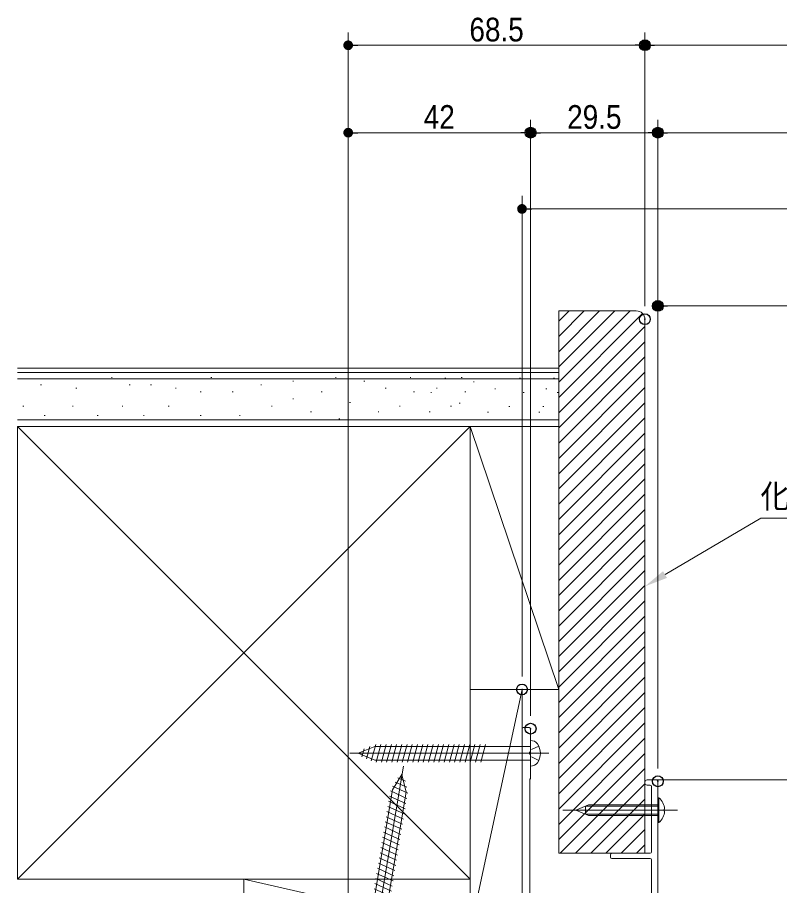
# Model space of a CAD drawing. Units: millimetres, scale not verified. Extents: x -909 to 909, y -457 to 457.
# Drawn here: x -273.9 to -97.2, y -76.3 to 125.1 of the extents above; entities that cross this region are included whole.
import ezdxf
from ezdxf.enums import TextEntityAlignment as Align

# ---------------------------------------------------------------- set-up
doc = ezdxf.new("R2010")
doc.units = ezdxf.units.MM
doc.header["$LTSCALE"] = 5
doc.header["$PDMODE"] = 32
doc.header["$PDSIZE"] = 2.5
for name, color, linetype, lineweight in [('0-1_3一般', 7, 'Continuous', 15), ('0-2_2寸法-1', 7, 'Continuous', 15), ('0-3_0', 7, 'Continuous', 25)]:
    doc.layers.add(name, color=color, linetype=linetype, lineweight=lineweight)
doc.layers.add('0-4_Defpoints', color=7, linetype='Continuous')
doc.styles.add('ＭＳ Ｐゴシック', font='')
doc.styles.get('ＭＳ Ｐゴシック').set_extended_font_data('MS PGothic')

# ---------------------------------------------------------------- blocks, each defined once
blk = doc.blocks.new('_Dot')
at = {"layer": '0-3_0'}
blk.add_line((-2.5, 0), (-5, 0), dxfattribs=at)
for points in [[(0, 0), (-2.5, 0), (-2.48, 0.31)], [(0, 0), (-2.48, -0.31), (-2.5, 0)], [(0, 0), (-2.48, 0.31), (-2.42, 0.62)], [(0, 0), (-2.42, -0.62), (-2.48, -0.31)], [(0, 0), (-2.42, 0.62), (-2.32, 0.92)], [(0, 0), (-2.32, -0.92), (-2.42, -0.62)], [(0, 0), (-2.32, 0.92), (-2.19, 1.2)], [(0, 0), (-2.19, -1.2), (-2.32, -0.92)], [(0, 0), (-2.19, 1.2), (-2.02, 1.47)], [(0, 0), (-2.02, -1.47), (-2.19, -1.2)], [(0, 0), (-2.02, 1.47), (-1.82, 1.71)], [(0, 0), (-1.82, -1.71), (-2.02, -1.47)], [(0, 0), (-1.82, 1.71), (-1.59, 1.93)], [(0, 0), (-1.59, -1.93), (-1.82, -1.71)], [(0, 0), (-1.59, 1.93), (-1.34, 2.11)], [(0, 0), (-1.34, -2.11), (-1.59, -1.93)], [(0, 0), (-1.34, 2.11), (-1.06, 2.26)], [(0, 0), (-1.06, -2.26), (-1.34, -2.11)], [(0, 0), (-1.06, 2.26), (-0.77, 2.38)], [(0, 0), (-0.77, -2.38), (-1.06, -2.26)], [(0, 0), (-0.77, 2.38), (-0.47, 2.46)], [(0, 0), (-0.47, -2.46), (-0.77, -2.38)], [(0, 0), (-0.47, 2.46), (-0.16, 2.5)], [(0, 0), (-0.16, -2.5), (-0.47, -2.46)], [(0, 0), (-0.16, 2.5), (0.16, 2.5)], [(0, 0), (0.16, -2.5), (-0.16, -2.5)], [(0, 0), (0.16, 2.5), (0.47, 2.46)], [(0, 0), (0.47, 2.46), (0.77, 2.38)], [(0, 0), (0.77, 2.38), (1.06, 2.26)], [(0, 0), (1.06, 2.26), (1.34, 2.11)], [(0, 0), (1.34, 2.11), (1.59, 1.93)], [(0, 0), (1.59, 1.93), (1.82, 1.71)], [(0, 0), (1.82, 1.71), (2.02, 1.47)], [(0, 0), (2.02, 1.47), (2.19, 1.2)], [(0, 0), (2.19, 1.2), (2.32, 0.92)], [(0, 0), (2.32, 0.92), (2.42, 0.62)], [(0, 0), (2.42, 0.62), (2.48, 0.31)], [(0, 0), (2.48, 0.31), (2.5, 0)], [(0, 0), (0.47, -2.46), (0.16, -2.5)], [(0, 0), (0.77, -2.38), (0.47, -2.46)], [(0, 0), (1.06, -2.26), (0.77, -2.38)], [(0, 0), (1.34, -2.11), (1.06, -2.26)], [(0, 0), (1.59, -1.93), (1.34, -2.11)], [(0, 0), (1.82, -1.71), (1.59, -1.93)], [(0, 0), (2.02, -1.47), (1.82, -1.71)], [(0, 0), (2.19, -1.2), (2.02, -1.47)], [(0, 0), (2.32, -0.92), (2.19, -1.2)], [(0, 0), (2.42, -0.62), (2.32, -0.92)], [(0, 0), (2.48, -0.31), (2.42, -0.62)], [(0, 0), (2.5, 0), (2.48, -0.31)]]:
    blk.add_solid(points, dxfattribs=at)
blk = doc.blocks.new('グループ-33')
at = {"layer": '0-1_3一般'}
for p, q in [((598.67, 273.06), (610.73, 285.12)), ((598.67, 255.39), (628.41, 285.12)), ((598.67, 237.71), (646.08, 285.12)), ((598.67, 220.03), (663.76, 285.12)), ((598.67, 202.35), (681.44, 285.12)), ((598.67, 184.68), (695.94, 281.95)), ((598.67, 167), (698.67, 267)), ((598.67, 149.32), (698.67, 249.32)), ((598.67, 131.64), (698.67, 231.64)), ((598.67, 113.96), (698.67, 213.96)), ((598.67, 96.29), (698.67, 196.29)), ((598.67, 78.61), (698.67, 178.61)), ((598.67, 60.93), (698.67, 160.93)), ((598.67, 43.25), (698.67, 143.25)), ((598.67, 25.58), (698.67, 125.58)), ((598.67, 7.9), (698.67, 107.9)), ((598.67, -9.78), (698.67, 90.22)), ((598.67, -27.46), (698.67, 72.54)), ((598.67, -45.13), (698.67, 54.87)), ((598.67, -62.81), (698.67, 37.19)), ((598.67, -80.49), (698.67, 19.51)), ((598.67, -98.17), (698.67, 1.83)), ((598.67, -115.84), (698.67, -15.84)), ((598.67, -133.52), (698.67, -33.52)), ((598.67, -151.2), (698.67, -51.2)), ((598.67, -168.88), (698.67, -68.88)), ((598.67, -186.56), (698.67, -86.56)), ((598.67, -204.23), (698.67, -104.23)), ((598.67, -221.91), (698.67, -121.91)), ((598.67, -239.59), (698.67, -139.59)), ((598.67, -257.27), (698.67, -157.27)), ((598.67, -274.94), (698.67, -174.94)), ((598.67, -292.62), (698.67, -192.62)), ((598.67, -310.3), (698.67, -210.3)), ((598.67, -327.98), (698.67, -227.98)), ((600.45, -343.88), (698.67, -245.65)), ((618.12, -343.88), (698.67, -263.33)), ((635.8, -343.88), (698.67, -281.01)), ((653.48, -343.88), (698.67, -298.69)), ((671.16, -343.88), (698.67, -316.37)), ((688.83, -343.88), (698.67, -334.04))]:
    blk.add_line(p, q, dxfattribs=at)
for points in [[(598.67, -343.88), (598.67, 285.12), (688.67, 285.12)], [(698.67, 275.12), (698.67, -343.88), (598.67, -343.88)]]:
    blk.add_lwpolyline(points, dxfattribs=at)
blk.add_arc((688.67, 275.12), 10, 0.00001, 89.99999, dxfattribs=at)
blk = doc.blocks.new('グループ-45')
at = {"layer": '0-1_3一般'}
for p, q in [((556.17, -199.38), (556.17, -471.38)), ((564.67, -197.88), (557.67, -197.88)), ((566.17, -225.28), (566.17, -199.38)), ((566.17, -256.38), (566.17, -230.47)), ((566.17, -257.88), (565.17, -257.88)), ((565.17, -434.88), (565.17, -258.61)), ((698.67, -261.38), (698.67, -262.38)), ((712.17, -258.88), (701.17, -258.88)), ((713.67, -458.88), (713.67, -260.38)), ((701.17, -264.88), (704.67, -264.88)), ((706.17, -266.38), (706.17, -342.38)), ((658.67, -345.38), (658.67, -348.38)), ((704.67, -343.88), (660.17, -343.88)), ((660.17, -349.88), (704.67, -349.88)), ((706.17, -351.38), (706.17, -424.88)), ((625.17, -428.88), (625.17, -434.88)), ((704.67, -426.38), (627.67, -426.38)), ((623.67, -436.38), (566.67, -436.38)), ((591.99, -443.44), (592.61, -442.82)), ((594.73, -442.82), (595.35, -443.44)), ((631.17, -471.38), (631.17, -435.38)), ((632.67, -433.88), (652.17, -433.88)), ((653.67, -435.38), (653.67, -458.88)), ((658.67, -457.38), (658.67, -435.38)), ((660.17, -433.88), (704.67, -433.88)), ((706.17, -435.38), (706.17, -457.38)), ((562.17, -465.38), (562.17, -446.38)), ((564.67, -443.88), (590.93, -443.88)), ((596.41, -443.88), (622.67, -443.88)), ((625.17, -446.38), (625.17, -465.38)), ((667.17, -458.88), (660.17, -458.88)), ((668.67, -461.38), (668.67, -460.38)), ((698.67, -460.38), (698.67, -461.38)), ((704.67, -458.88), (700.17, -458.88)), ((557.67, -472.88), (563.67, -472.88)), ((566.17, -470.38), (566.17, -469.38)), ((621.17, -469.38), (621.17, -470.38)), ((623.67, -472.88), (629.67, -472.88)), ((658.67, -463.88), (666.17, -463.88)), ((701.17, -463.88), (708.67, -463.88))]:
    blk.add_line(p, q, dxfattribs=at)
for centre, radius, start, end in [((557.67, -199.38), 1.5, 90, 180), ((564.67, -199.38), 1.5, 0, 90), ((566.17, -227.88), 1.5, 120, 240), ((564.67, -225.28), 1.5, 300, 0), ((564.67, -230.47), 1.5, 0, 60), ((566.67, -258.61), 1.5, 131.81031, 180), ((564.67, -256.38), 1.5, 311.81031, 0), ((701.17, -261.38), 2.5, 90, 180), ((712.17, -260.38), 1.5, 0, 90), ((701.17, -262.38), 2.5, 180, 270), ((704.67, -266.38), 1.5, 0, 90), ((660.17, -345.38), 1.5, 90, 180), ((660.17, -348.38), 1.5, 180, 270), ((704.67, -342.38), 1.5, 270, 0), ((704.67, -351.38), 1.5, 0, 90), ((627.67, -428.88), 2.5, 90, 180), ((704.67, -424.88), 1.5, 270, 0), ((566.67, -434.88), 1.5, 180, 270), ((593.67, -443.88), 1.5, 45, 135), ((623.67, -434.88), 1.5, 270, 0), ((632.67, -435.38), 1.5, 90, 180), ((652.17, -435.38), 1.5, 0, 90), ((660.17, -435.38), 1.5, 90, 180), ((704.67, -435.38), 1.5, 0, 90), ((564.67, -446.38), 2.5, 90, 180), ((590.93, -442.38), 1.5, 270, 315), ((596.41, -442.38), 1.5, 225, 270), ((622.67, -446.38), 2.5, 0, 90), ((658.67, -458.88), 5, 180, 270), ((660.17, -457.38), 1.5, 180, 270), ((666.17, -461.38), 2.5, 270, 0), ((667.17, -460.38), 1.5, 0, 90), ((700.17, -460.38), 1.5, 90, 180), ((701.17, -461.38), 2.5, 180, 270), ((704.67, -457.38), 1.5, 270, 0), ((708.67, -458.88), 5, 270, 0), ((557.67, -471.38), 1.5, 180, 270), ((564.67, -465.38), 2.5, 180, 270), ((563.67, -470.38), 2.5, 270, 0), ((564.67, -469.38), 1.5, 0, 90), ((622.67, -469.38), 1.5, 90, 180), ((623.67, -470.38), 2.5, 180, 270), ((622.67, -465.38), 2.5, 270, 0), ((629.67, -471.38), 1.5, 270, 0)]:
    blk.add_arc(centre, radius, start, end, dxfattribs=at)
blk = doc.blocks.new('グループ-53')
at = {"layer": '0-1_3一般'}
for p, q in [((366.27, -227.88), (385.57, -219.88)), ((379.89, -219.91), (376.05, -234.25)), ((386.53, -217.74), (381.5, -236.51)), ((566.17, -219.88), (385.57, -219.88)), ((392.59, -217.74), (387.15, -238.02)), ((398.65, -217.74), (393.21, -238.02)), ((404.7, -217.74), (399.27, -238.02)), ((410.76, -217.74), (405.32, -238.02)), ((416.81, -217.74), (411.38, -238.02)), ((422.87, -217.74), (417.44, -238.02)), ((428.93, -217.74), (423.49, -238.02)), ((434.98, -217.74), (429.55, -238.02)), ((441.04, -217.74), (435.61, -238.02)), ((447.1, -217.74), (441.66, -238.02)), ((453.15, -217.74), (447.72, -238.02)), ((459.21, -217.74), (453.77, -238.02)), ((465.27, -217.74), (459.83, -238.02)), ((471.32, -217.74), (465.89, -238.02)), ((477.38, -217.74), (471.94, -238.02)), ((483.43, -217.74), (478, -238.02)), ((489.49, -217.74), (484.06, -238.02)), ((495.55, -217.74), (490.11, -238.02)), ((501.6, -217.74), (496.17, -238.02)), ((507.66, -217.74), (502.23, -238.02)), ((513.72, -217.74), (508.28, -238.02)), ((566.17, -213.06), (566.17, -242.7)), ((575.5, -219.49), (567.23, -223.61)), ((587.23, -227.88), (356.52, -227.88)), ((366.27, -227.88), (385.57, -235.87)), ((366.27, -227.88), (385.57, -235.87)), ((373.08, -222.73), (370.6, -231.99)), ((566.17, -235.87), (385.57, -235.87)), ((575.5, -236.26), (567.23, -232.14))]:
    blk.add_line(p, q, dxfattribs=at)
for centre, radius, start, end in [((566.36, -222.41), 9.36, 35.70004, 91.16986), ((558.76, -227.88), 18.72, 324.29996, 35.70004), ((566.36, -233.34), 9.36, 268.83014, 324.29996)]:
    blk.add_arc(centre, radius, start, end, dxfattribs=at)
blk = doc.blocks.new('グループ-54')
at = {"layer": '0-1_3一般'}
for p, q in [((380.68, -470.56), (418.61, -242.99)), ((417.01, -252.61), (405.95, -270.33)), ((417.01, -252.61), (405.95, -270.33)), ((422.62, -267.36), (409.11, -261.21)), ((420.96, -260.17), (412.24, -256.2)), ((417.01, -252.61), (421.72, -272.96)), ((376.26, -448.47), (405.95, -270.33)), ((422.68, -280.24), (403.57, -271.54)), ((423.68, -274.26), (405.99, -266.22)), ((392.03, -451.1), (421.72, -272.96)), ((421.69, -286.21), (402.58, -277.52)), ((419.7, -298.16), (400.59, -289.47)), ((420.69, -292.19), (401.58, -283.49)), ((417.7, -310.11), (398.59, -301.41)), ((418.7, -304.13), (399.59, -295.44)), ((416.71, -316.08), (397.6, -307.39)), ((414.72, -328.03), (395.61, -319.34)), ((415.71, -322.06), (396.6, -313.36)), ((412.73, -339.98), (393.62, -331.28)), ((413.72, -334), (394.61, -325.31)), ((411.73, -345.95), (392.62, -337.26)), ((409.74, -357.9), (390.63, -349.21)), ((410.73, -351.93), (391.62, -343.23)), ((407.75, -369.85), (388.64, -361.15)), ((408.74, -363.87), (389.63, -355.18)), ((406.75, -375.82), (387.64, -367.13)), ((404.76, -387.77), (385.65, -379.08)), ((405.76, -381.8), (386.65, -373.1)), ((402.77, -399.72), (383.66, -391.02)), ((403.77, -393.74), (384.65, -385.05)), ((398.76, -452.23), (369.53, -447.35)), ((374.34, -457.61), (379.76, -450.14)), ((390.88, -460.37), (388.18, -451.54))]:
    blk.add_line(p, q, dxfattribs=at)
for centre, radius, start, end in [((378.73, -449.08), 9.36, 169.36782, 224.83764), ((389.5, -450.88), 9.36, 296.23772, 351.70754), ((385.36, -442.48), 18.72, 224.83764, 296.23772)]:
    blk.add_arc(centre, radius, start, end, dxfattribs=at)
blk = doc.blocks.new('グループ-55')
at = {"layer": '0-1_3一般'}
for p, q in [((713.67, -279.53), (713.67, -287.59)), ((714.96, -279.53), (713.67, -279.53)), ((714.96, -308.23), (714.96, -279.53)), ((633.29, -287.59), (618.42, -293.88)), ((713.67, -289.11), (629.69, -289.11)), ((629.69, -298.64), (629.69, -289.11)), ((633.29, -287.59), (713.67, -287.59)), ((713.67, -300.16), (713.67, -287.59)), ((603.42, -293.88), (736.42, -293.88)), ((633.29, -300.16), (618.42, -293.88)), ((713.67, -298.64), (629.69, -298.64)), ((633.29, -300.16), (713.67, -300.16)), ((713.67, -300.16), (713.67, -308.23)), ((721.38, -292.73), (721.03, -292.73)), ((714.96, -308.23), (713.67, -308.23))]:
    blk.add_line(p, q, dxfattribs=at)
blk.add_lwpolyline([(721.38, -295.02), (721.03, -295.02), (721.03, -292.73)], dxfattribs=at)
for start, end in [(3.417, 48.44706), (311.55294, 356.583)]:
    blk.add_arc((702.24, -293.88), 19.18, start, end, dxfattribs=at)
blk = doc.blocks.new('グループ-60')
at = {"layer": '0-1_3一般'}
blk.add_lwpolyline([(1135.6, 44.81), (833.2, 44.81), (721.94, -20.68)], dxfattribs=at)
blk.add_solid([(719.65, -16.8), (698.67, -34.38), (724.22, -24.56)], dxfattribs=at)
at = {"layer": '0-1_3一般', "style": 'ＭＳ Ｐゴシック', "width": 0.9}
blk.add_text('化粧額縁（現場調達）', height=27.53, dxfattribs=at).set_placement((832.69, 48.24), align=Align.BOTTOM_LEFT)

msp = doc.modelspace()

# ---------------------------------------------------------------- linework, layer by layer
at = {"layer": '0-1_3一般'}
for p, q in [((-148.252, 43.725), (-273.891, 43.725)), ((-148.391, 42.725), (-273.891, 42.725)), ((-148.391, 41.225), (-273.891, 41.225)), ((-252.077, 41.532), (-251.877, 41.532)), ((-229.001, 41.532), (-228.801, 41.532)), ((-210.045, 40.708), (-209.845, 40.708)), ((-200.155, 41.532), (-199.955, 41.532)), ((-193.562, 40.708), (-193.362, 40.708)), ((-182.848, 41.532), (-182.648, 41.532)), ((-174.757, 41.408), (-174.557, 41.408)), ((-170.961, 41.532), (-170.761, 41.532)), ((-168.163, 40.584), (-167.963, 40.584)), ((-157.449, 41.408), (-157.249, 41.408)), ((-149.562, 41.408), (-149.362, 41.408)), ((-268.492, 39.884), (-268.292, 39.884)), ((-260.319, 39.06), (-260.119, 39.06)), ((-247.957, 39.884), (-247.757, 39.884)), ((-243.012, 39.884), (-242.812, 39.884)), ((-237.242, 39.06), (-237.042, 39.06)), ((-217.463, 39.884), (-217.263, 39.884)), ((-188.617, 39.06), (-188.417, 39.06)), ((-176.73, 39.06), (-176.53, 39.06)), ((-163.218, 38.936), (-163.018, 38.936)), ((-151.331, 38.936), (-151.131, 38.936)), ((-231.473, 38.235), (-231.273, 38.235)), ((-224.056, 38.235), (-223.856, 38.235)), ((-210.045, 36.587), (-209.845, 36.587)), ((-203.452, 38.235), (-203.252, 38.235)), ((-182.024, 38.235), (-181.824, 38.235)), ((-178.053, 38.112), (-177.853, 38.112)), ((-170.136, 38.235), (-169.936, 38.235)), ((-156.625, 38.112), (-156.425, 38.112)), ((-148.738, 38.112), (-148.538, 38.112)), ((-272.613, 34.939), (-272.413, 34.939)), ((-261.143, 34.939), (-260.943, 34.939)), ((-249.605, 34.939), (-249.405, 34.939)), ((-238.891, 34.939), (-238.691, 34.939)), ((-214.99, 34.939), (-214.79, 34.939)), ((-196.859, 35.763), (-196.659, 35.763)), ((-185.32, 34.939), (-185.12, 34.939)), ((-173.433, 34.939), (-173.233, 34.939)), ((-171.46, 35.639), (-171.26, 35.639)), ((-159.922, 34.815), (-159.722, 34.815)), ((-152.035, 34.815), (-151.835, 34.815)), ((-267.668, 32.79), (-267.468, 32.79)), ((-255.374, 32.79), (-255.174, 32.79)), ((-244.66, 32.79), (-244.46, 32.79)), ((-231.473, 32.79), (-231.273, 32.79)), ((-222.408, 32.79), (-222.208, 32.79)), ((-205.924, 33.615), (-205.724, 33.615)), ((-190.265, 33.615), (-190.065, 33.615)), ((-178.378, 33.615), (-178.178, 33.615)), ((-164.867, 33.491), (-164.667, 33.491)), ((-152.98, 33.491), (-152.78, 33.491)), ((-148.391, 31.725), (-273.891, 31.725)), ((-168.891, 30.225), (-273.891, -74.775)), ((-273.891, 30.225), (-168.891, -74.775)), ((-202.591, 30.225), (-273.891, 30.225)), ((-199.331, 31.966), (-199.131, 31.966)), ((-168.891, 30.225), (-148.391, -30.775)), ((-125.685, -51.775), (134.739, -51.775))]:
    msp.add_line(p, q, dxfattribs=at)
for points in [[(-273.891, 30.225), (-273.891, -74.775), (-168.891, -74.775), (-168.891, 30.225)], [(-168.891, 30.225), (-148.391, 30.225), (-148.391, -30.775), (-168.891, -30.775)], [(-168.891, -30.775), (-156.891, -30.775), (-156.891, -86.775), (-168.891, -86.775)], [(-221.391, -74.775), (-168.891, -74.775), (-168.891, -86.775), (-221.391, -86.775)]]:
    msp.add_lwpolyline(points, close=True, dxfattribs=at)
msp.add_lwpolyline([(-221.391, -74.775), (-168.891, -86.775), (-156.891, -30.775)], dxfattribs=at)
at = {"layer": '0-2_2寸法-1'}
for p, q in [((-197.191, -84.275), (-197.191, 121.61)), ((-128.392, 58.081), (-128.392, 121.61)), ((-128.392, 58.081), (-128.392, 121.61)), ((-194.94, 118.61), (-130.643, 118.61)), ((133.988, 118.61), (-126.141, 118.61)), ((-197.191, -84.275), (-197.191, 101.341)), ((-154.891, -36.875), (-154.891, 101.341)), ((-154.891, -36.875), (-154.891, 101.341)), ((-125.391, -49.075), (-125.391, 101.341)), ((-125.391, -49.075), (-125.391, 101.341)), ((-194.94, 98.341), (-157.142, 98.341)), ((-152.64, 98.341), (-127.642, 98.341)), ((130.988, 98.341), (-123.14, 98.341)), ((-156.891, -27.775), (-156.891, 83.661)), ((-154.64, 80.661), (162.488, 80.661)), ((-125.391, -49.075), (-125.391, 61.161)), ((104.745, 58.161), (-123.14, 58.161))]:
    msp.add_line(p, q, dxfattribs=at)
at = {"layer": '0-4_Defpoints'}
for p in [(-128.392, 118.61), (-154.891, 98.341), (-125.391, 98.341), (-125.391, 58.161), (-128.392, 55.081), (-156.891, -30.775), (-154.891, -39.875), (-125.391, -52.075), (-125.391, -52.075)]:
    msp.add_point(p, dxfattribs=at)

# ---------------------------------------------------------------- block references
at = {"layer": '0-1_3一般', "xscale": 0.2, "yscale": 0.2}
for name in ['グループ-33', 'グループ-60', 'グループ-45', 'グループ-53', 'グループ-54', 'グループ-55']:
    msp.add_blockref(name, (-268.125, 0), dxfattribs=at)
at = {"layer": '0-2_2寸法-1', "xscale": 0.4502051, "yscale": 0.4502051, "rotation": 180}
for p in [(-197.191, 118.61), (-128.392, 118.61), (-197.191, 98.341), (-154.891, 98.341), (-125.391, 98.341), (-156.891, 80.661), (-125.391, 58.161)]:
    msp.add_blockref('_Dot', p, dxfattribs=at)
at = {"layer": '0-2_2寸法-1', "xscale": 0.4502051, "yscale": 0.4502051}
for p in [(-128.392, 118.61), (-154.891, 98.341), (-125.391, 98.341)]:
    msp.add_blockref('_Dot', p, dxfattribs=at)

# ---------------------------------------------------------------- texts
at = {"layer": '0-2_2寸法-1', "style": 'ＭＳ Ｐゴシック', "width": 0.9}
for s, p in [('68.5', (-169.088, 117.852)), ('42', (-179.672, 97.583)), ('29.5', (-146.423, 97.583))]:
    msp.add_text(s, height=5.499, dxfattribs=at).set_placement(p, align=Align.BOTTOM_LEFT)

doc.saveas('drawing.dxf')
